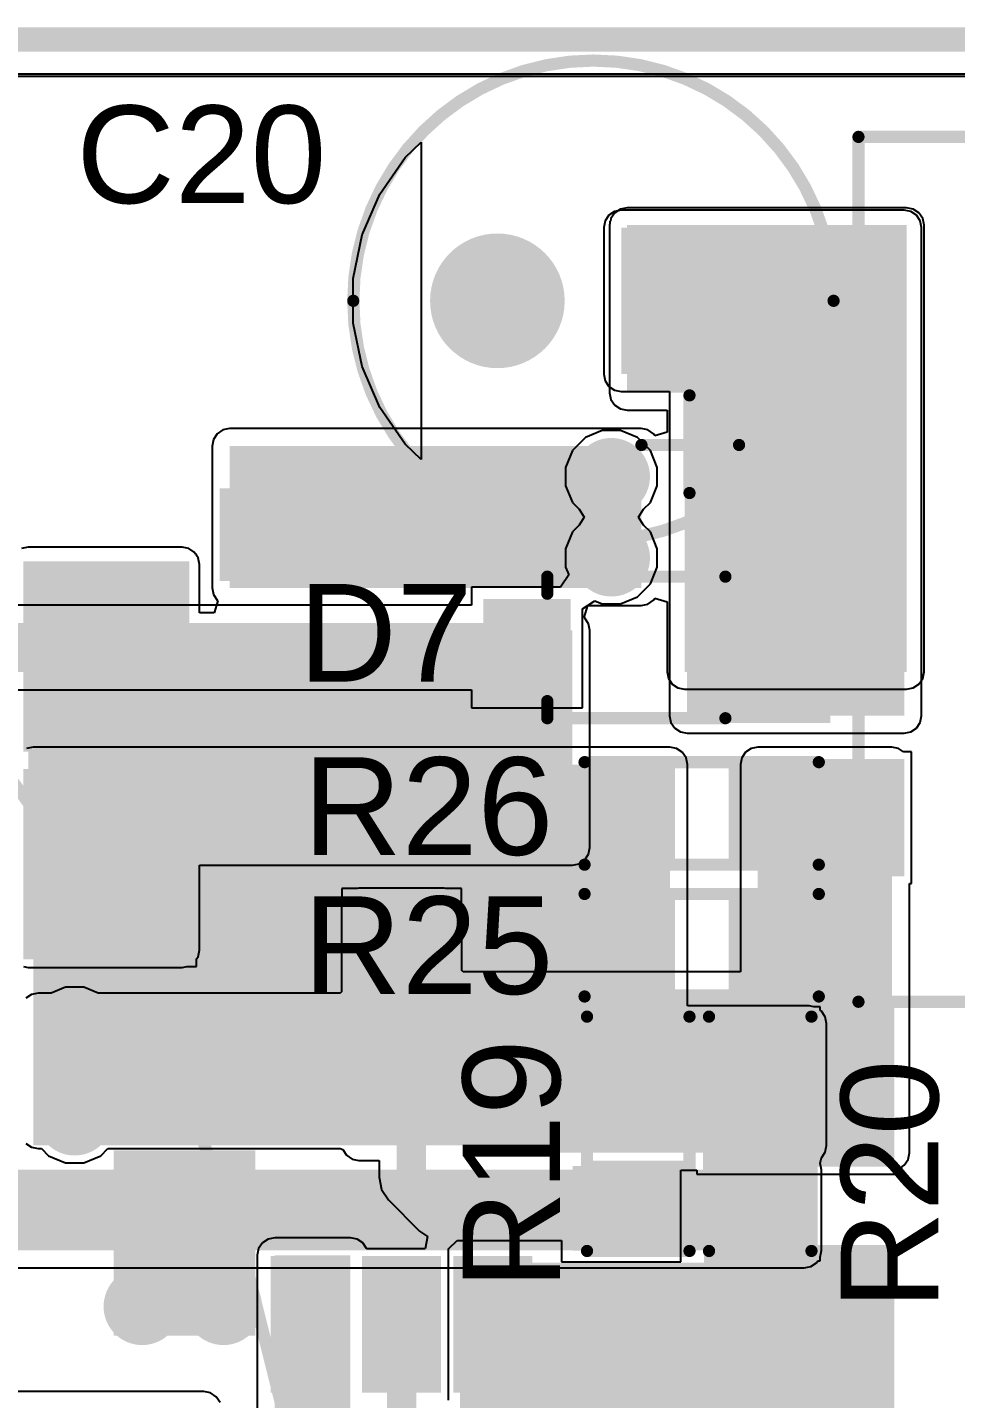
# Model space of a CAD drawing. Header units: millimetres. Extents: x 0 to 214, y 0 to 214.
# Drawn here: x 2.787 to 3.167, y 3.38 to 3.942 of the extents above; entities that cross this region are included whole.
import ezdxf

# ---------------------------------------------------------------- set-up
doc = ezdxf.new("R2010")
doc.units = ezdxf.units.MM
doc.header["$MEASUREMENT"] = 0
for name, color, linetype in [('BottomLayer', 5, 'Continuous'), ('BottomPaste', 16, 'Continuous'), ('BottomSolder', 6, 'Continuous'), ('Mechanical1', 6, 'Continuous'), ('MultiLayer', 9, 'Continuous'), ('PadHoleLayer', 156, 'Continuous'), ('TopLayer', 1, 'Continuous'), ('TopOverlay', 2, 'Continuous'), ('TopPaste', 8, 'Continuous'), ('TopSolder', 216, 'Continuous'), ('ViaHoleLayer', 16, 'Continuous')]:
    doc.layers.add(name, color=color, linetype=linetype)
doc.styles.add('Arial', font='', dxfattribs={"height": 0.2})
doc.styles.get('Arial').set_extended_font_data('Arial')

# ---------------------------------------------------------------- blocks, each defined once
blk = doc.blocks.new('FC_PFC1060_850M_B_L_18')
at = {"layer": 'TopOverlay', "const_width": 0.005}
blk.add_lwpolyline([(0.29598, 0, 1), (-1.08198, 0, 1)], format="xyb", close=True, dxfattribs=at)
blk = doc.blocks.new('C___1206_B_94')
at = {"layer": 'BottomLayer'}
for points in [[(-0.08, 0.035), (-0.02, 0.035), (-0.02, -0.035), (-0.08, -0.035)], [(0.02, 0.035), (0.08, 0.035), (0.08, -0.035), (0.02, -0.035)]]:
    blk.add_hatch(color=5, dxfattribs=at).paths.add_polyline_path(points)
at = {"layer": 'BottomPaste'}
for points in [[(-0.08, 0.035), (-0.02, 0.035), (-0.02, -0.035), (-0.08, -0.035)], [(0.02, 0.035), (0.08, 0.035), (0.08, -0.035), (0.02, -0.035)]]:
    blk.add_hatch(color=16, dxfattribs=at).paths.add_polyline_path(points)
at = {"layer": 'BottomSolder'}
for points in [[(-0.084, 0.039), (-0.016, 0.039), (-0.016, -0.039), (-0.084, -0.039)], [(0.016, 0.039), (0.084, 0.039), (0.084, -0.039), (0.016, -0.039)]]:
    blk.add_hatch(color=6, dxfattribs=at).paths.add_polyline_path(points)
blk = doc.blocks.new('SOT_23_6_B_99')
at = {"layer": 'BottomLayer'}
for points in [[(-0.07559, 0.04961), (-0.02756, 0.04961), (-0.02756, 0.0252), (-0.07559, 0.0252)], [(0.02756, 0.04961), (0.07559, 0.04961), (0.07559, 0.0252), (0.02756, 0.0252)], [(-0.07559, 0.0122), (-0.02756, 0.0122), (-0.02756, -0.0122), (-0.07559, -0.0122)], [(0.02756, 0.0122), (0.07559, 0.0122), (0.07559, -0.0122), (0.02756, -0.0122)], [(-0.07559, -0.0252), (-0.02756, -0.0252), (-0.02756, -0.04961), (-0.07559, -0.04961)], [(0.02756, -0.0252), (0.07559, -0.0252), (0.07559, -0.04961), (0.02756, -0.04961)]]:
    blk.add_hatch(color=5, dxfattribs=at).paths.add_polyline_path(points)
at = {"layer": 'BottomPaste'}
for points in [[(-0.07559, 0.04961), (-0.02756, 0.04961), (-0.02756, 0.0252), (-0.07559, 0.0252)], [(0.02756, 0.04961), (0.07559, 0.04961), (0.07559, 0.0252), (0.02756, 0.0252)], [(-0.07559, 0.0122), (-0.02756, 0.0122), (-0.02756, -0.0122), (-0.07559, -0.0122)], [(0.02756, 0.0122), (0.07559, 0.0122), (0.07559, -0.0122), (0.02756, -0.0122)], [(-0.07559, -0.0252), (-0.02756, -0.0252), (-0.02756, -0.04961), (-0.07559, -0.04961)], [(0.02756, -0.0252), (0.07559, -0.0252), (0.07559, -0.04961), (0.02756, -0.04961)]]:
    blk.add_hatch(color=16, dxfattribs=at).paths.add_polyline_path(points)
at = {"layer": 'BottomSolder'}
for points in [[(-0.07959, 0.05361), (-0.02356, 0.05361), (-0.02356, 0.0212), (-0.07959, 0.0212)], [(0.02356, 0.05361), (0.07959, 0.05361), (0.07959, 0.0212), (0.02356, 0.0212)], [(-0.07959, 0.0162), (-0.02356, 0.0162), (-0.02356, -0.0162), (-0.07959, -0.0162)], [(0.02356, 0.0162), (0.07959, 0.0162), (0.07959, -0.0162), (0.02356, -0.0162)], [(-0.07959, -0.0212), (-0.02356, -0.0212), (-0.02356, -0.05361), (-0.07959, -0.05361)], [(0.02356, -0.0212), (0.07959, -0.0212), (0.07959, -0.05361), (0.02356, -0.05361)]]:
    blk.add_hatch(color=6, dxfattribs=at).paths.add_polyline_path(points)
blk = doc.blocks.new('R___0603_141')
at = {"layer": 'TopLayer'}
for points in [[(-0.015, 0.0175), (-0.015, -0.0175), (-0.045, -0.0175), (-0.045, 0.0175)], [(0.045, 0.0175), (0.045, -0.0175), (0.015, -0.0175), (0.015, 0.0175)]]:
    blk.add_hatch(color=1, dxfattribs=at).paths.add_polyline_path(points)
at = {"layer": 'TopPaste'}
for points in [[(-0.015, 0.0175), (-0.015, -0.0175), (-0.045, -0.0175), (-0.045, 0.0175)], [(0.045, 0.0175), (0.045, -0.0175), (0.015, -0.0175), (0.015, 0.0175)]]:
    blk.add_hatch(color=8, dxfattribs=at).paths.add_polyline_path(points)
at = {"layer": 'TopSolder'}
for points in [[(-0.011, 0.0215), (-0.011, -0.0215), (-0.049, -0.0215), (-0.049, 0.0215)], [(0.049, 0.0215), (0.049, -0.0215), (0.011, -0.0215), (0.011, 0.0215)]]:
    blk.add_hatch(color=216, dxfattribs=at).paths.add_polyline_path(points)
at = {"layer": 'TopOverlay', "const_width": 0.005}
for points in [[(0.048, 0.021), (-0.048, 0.021)], [(-0.048, 0.021), (-0.048, -0.021)], [(0.048, 0.021), (0.048, -0.021)], [(0.048, -0.021), (-0.048, -0.021)]]:
    blk.add_lwpolyline(points, dxfattribs=at)
at = {"layer": 'TopOverlay', "const_width": 0.0025}
for points in [[(-0.04925, 0.021, 1), (-0.04675, 0.021, 1)], [(-0.04925, 0.021, 1), (-0.04675, 0.021, 1)], [(0.04675, 0.021, 1), (0.04925, 0.021, 1)], [(0.04675, 0.021, 1), (0.04925, 0.021, 1)], [(-0.04925, -0.021, 1), (-0.04675, -0.021, 1)], [(-0.04925, -0.021, 1), (-0.04675, -0.021, 1)], [(0.04675, -0.021, 1), (0.04925, -0.021, 1)], [(0.04675, -0.021, 1), (0.04925, -0.021, 1)]]:
    blk.add_lwpolyline(points, format="xyb", close=True, dxfattribs=at)
blk = doc.blocks.new('R___0603_142')
at = {"layer": 'TopLayer'}
for points in [[(-0.015, 0.0175), (-0.015, -0.0175), (-0.045, -0.0175), (-0.045, 0.0175)], [(0.045, 0.0175), (0.045, -0.0175), (0.015, -0.0175), (0.015, 0.0175)]]:
    blk.add_hatch(color=1, dxfattribs=at).paths.add_polyline_path(points)
at = {"layer": 'TopPaste'}
for points in [[(-0.015, 0.0175), (-0.015, -0.0175), (-0.045, -0.0175), (-0.045, 0.0175)], [(0.045, 0.0175), (0.045, -0.0175), (0.015, -0.0175), (0.015, 0.0175)]]:
    blk.add_hatch(color=8, dxfattribs=at).paths.add_polyline_path(points)
at = {"layer": 'TopSolder'}
for points in [[(-0.011, 0.0215), (-0.011, -0.0215), (-0.049, -0.0215), (-0.049, 0.0215)], [(0.049, 0.0215), (0.049, -0.0215), (0.011, -0.0215), (0.011, 0.0215)]]:
    blk.add_hatch(color=216, dxfattribs=at).paths.add_polyline_path(points)
at = {"layer": 'TopOverlay', "const_width": 0.005}
for points in [[(0.048, 0.021), (-0.048, 0.021)], [(-0.048, 0.021), (-0.048, -0.021)], [(0.048, 0.021), (0.048, -0.021)], [(0.048, -0.021), (-0.048, -0.021)]]:
    blk.add_lwpolyline(points, dxfattribs=at)
at = {"layer": 'TopOverlay', "const_width": 0.0025}
for points in [[(-0.04925, 0.021, 1), (-0.04675, 0.021, 1)], [(-0.04925, 0.021, 1), (-0.04675, 0.021, 1)], [(0.04675, 0.021, 1), (0.04925, 0.021, 1)], [(0.04675, 0.021, 1), (0.04925, 0.021, 1)], [(-0.04925, -0.021, 1), (-0.04675, -0.021, 1)], [(-0.04925, -0.021, 1), (-0.04675, -0.021, 1)], [(0.04675, -0.021, 1), (0.04925, -0.021, 1)], [(0.04675, -0.021, 1), (0.04925, -0.021, 1)]]:
    blk.add_lwpolyline(points, format="xyb", close=True, dxfattribs=at)
blk = doc.blocks.new('RES_0805_B_144')
at = {"layer": 'BottomLayer'}
for points in [[(-0.06, 0.025), (-0.02, 0.025), (-0.02, -0.025), (-0.06, -0.025)], [(0.02, 0.025), (0.06, 0.025), (0.06, -0.025), (0.02, -0.025)]]:
    blk.add_hatch(color=5, dxfattribs=at).paths.add_polyline_path(points)
at = {"layer": 'BottomPaste'}
for points in [[(-0.06, 0.025), (-0.02, 0.025), (-0.02, -0.025), (-0.06, -0.025)], [(0.02, 0.025), (0.06, 0.025), (0.06, -0.025), (0.02, -0.025)]]:
    blk.add_hatch(color=16, dxfattribs=at).paths.add_polyline_path(points)
at = {"layer": 'BottomSolder'}
for points in [[(-0.064, 0.029), (-0.016, 0.029), (-0.016, -0.029), (-0.064, -0.029)], [(0.016, 0.029), (0.064, 0.029), (0.064, -0.029), (0.016, -0.029)]]:
    blk.add_hatch(color=6, dxfattribs=at).paths.add_polyline_path(points)
blk = doc.blocks.new('RES_0603_147')
at = {"layer": 'TopLayer'}
for points in [[(-0.015, 0.0175), (-0.015, -0.0175), (-0.045, -0.0175), (-0.045, 0.0175)], [(0.045, 0.0175), (0.045, -0.0175), (0.015, -0.0175), (0.015, 0.0175)]]:
    blk.add_hatch(color=1, dxfattribs=at).paths.add_polyline_path(points)
at = {"layer": 'TopPaste'}
for points in [[(-0.015, 0.0175), (-0.015, -0.0175), (-0.045, -0.0175), (-0.045, 0.0175)], [(0.045, 0.0175), (0.045, -0.0175), (0.015, -0.0175), (0.015, 0.0175)]]:
    blk.add_hatch(color=8, dxfattribs=at).paths.add_polyline_path(points)
at = {"layer": 'TopSolder'}
for points in [[(-0.011, 0.0215), (-0.011, -0.0215), (-0.049, -0.0215), (-0.049, 0.0215)], [(0.049, 0.0215), (0.049, -0.0215), (0.011, -0.0215), (0.011, 0.0215)]]:
    blk.add_hatch(color=216, dxfattribs=at).paths.add_polyline_path(points)
at = {"layer": 'TopOverlay', "const_width": 0.005}
for points in [[(0.048, 0.021), (-0.048, 0.021)], [(-0.048, -0.021), (-0.048, 0.021)], [(0.048, -0.021), (0.048, 0.021)], [(0.048, -0.021), (-0.048, -0.021)]]:
    blk.add_lwpolyline(points, dxfattribs=at)
at = {"layer": 'TopOverlay', "const_width": 0.0025}
for points in [[(-0.04925, 0.021, 1), (-0.04675, 0.021, 1)], [(-0.04925, 0.021, 1), (-0.04675, 0.021, 1)], [(0.04675, 0.021, 1), (0.04925, 0.021, 1)], [(0.04675, 0.021, 1), (0.04925, 0.021, 1)], [(-0.04925, -0.021, 1), (-0.04675, -0.021, 1)], [(-0.04925, -0.021, 1), (-0.04675, -0.021, 1)], [(0.04675, -0.021, 1), (0.04925, -0.021, 1)], [(0.04675, -0.021, 1), (0.04925, -0.021, 1)]]:
    blk.add_lwpolyline(points, format="xyb", close=True, dxfattribs=at)
blk = doc.blocks.new('R___0603_148')
at = {"layer": 'TopLayer'}
for points in [[(-0.015, 0.0175), (-0.015, -0.0175), (-0.045, -0.0175), (-0.045, 0.0175)], [(0.045, 0.0175), (0.045, -0.0175), (0.015, -0.0175), (0.015, 0.0175)]]:
    blk.add_hatch(color=1, dxfattribs=at).paths.add_polyline_path(points)
at = {"layer": 'TopPaste'}
for points in [[(-0.015, 0.0175), (-0.015, -0.0175), (-0.045, -0.0175), (-0.045, 0.0175)], [(0.045, 0.0175), (0.045, -0.0175), (0.015, -0.0175), (0.015, 0.0175)]]:
    blk.add_hatch(color=8, dxfattribs=at).paths.add_polyline_path(points)
at = {"layer": 'TopSolder'}
for points in [[(-0.011, 0.0215), (-0.011, -0.0215), (-0.049, -0.0215), (-0.049, 0.0215)], [(0.049, 0.0215), (0.049, -0.0215), (0.011, -0.0215), (0.011, 0.0215)]]:
    blk.add_hatch(color=216, dxfattribs=at).paths.add_polyline_path(points)
at = {"layer": 'TopOverlay', "const_width": 0.005}
for points in [[(0.048, 0.021), (-0.048, 0.021)], [(-0.048, -0.021), (-0.048, 0.021)], [(0.048, -0.021), (0.048, 0.021)], [(0.048, -0.021), (-0.048, -0.021)]]:
    blk.add_lwpolyline(points, dxfattribs=at)
at = {"layer": 'TopOverlay', "const_width": 0.0025}
for points in [[(-0.04925, 0.021, 1), (-0.04675, 0.021, 1)], [(-0.04925, 0.021, 1), (-0.04675, 0.021, 1)], [(0.04675, 0.021, 1), (0.04925, 0.021, 1)], [(0.04675, 0.021, 1), (0.04925, 0.021, 1)], [(-0.04925, -0.021, 1), (-0.04675, -0.021, 1)], [(-0.04925, -0.021, 1), (-0.04675, -0.021, 1)], [(0.04675, -0.021, 1), (0.04925, -0.021, 1)], [(0.04675, -0.021, 1), (0.04925, -0.021, 1)]]:
    blk.add_lwpolyline(points, format="xyb", close=True, dxfattribs=at)
blk = doc.blocks.new('R___0603_B_155')
at = {"layer": 'BottomLayer'}
for points in [[(-0.045, -0.0175), (-0.045, 0.0175), (-0.015, 0.0175), (-0.015, -0.0175)], [(0.015, -0.0175), (0.015, 0.0175), (0.045, 0.0175), (0.045, -0.0175)]]:
    blk.add_hatch(color=5, dxfattribs=at).paths.add_polyline_path(points)
at = {"layer": 'BottomPaste'}
for points in [[(-0.045, -0.0175), (-0.045, 0.0175), (-0.015, 0.0175), (-0.015, -0.0175)], [(0.015, -0.0175), (0.015, 0.0175), (0.045, 0.0175), (0.045, -0.0175)]]:
    blk.add_hatch(color=16, dxfattribs=at).paths.add_polyline_path(points)
at = {"layer": 'BottomSolder'}
for points in [[(-0.049, -0.0215), (-0.049, 0.0215), (-0.011, 0.0215), (-0.011, -0.0215)], [(0.011, -0.0215), (0.011, 0.0215), (0.049, 0.0215), (0.049, -0.0215)]]:
    blk.add_hatch(color=6, dxfattribs=at).paths.add_polyline_path(points)
blk = doc.blocks.new('R___0603_B_157')
at = {"layer": 'BottomLayer'}
for points in [[(-0.045, -0.0175), (-0.045, 0.0175), (-0.015, 0.0175), (-0.015, -0.0175)], [(0.015, -0.0175), (0.015, 0.0175), (0.045, 0.0175), (0.045, -0.0175)]]:
    blk.add_hatch(color=5, dxfattribs=at).paths.add_polyline_path(points)
at = {"layer": 'BottomPaste'}
for points in [[(-0.045, -0.0175), (-0.045, 0.0175), (-0.015, 0.0175), (-0.015, -0.0175)], [(0.015, -0.0175), (0.015, 0.0175), (0.045, 0.0175), (0.045, -0.0175)]]:
    blk.add_hatch(color=16, dxfattribs=at).paths.add_polyline_path(points)
at = {"layer": 'BottomSolder'}
for points in [[(-0.049, -0.0215), (-0.049, 0.0215), (-0.011, 0.0215), (-0.011, -0.0215)], [(0.011, -0.0215), (0.011, 0.0215), (0.049, 0.0215), (0.049, -0.0215)]]:
    blk.add_hatch(color=6, dxfattribs=at).paths.add_polyline_path(points)
blk = doc.blocks.new('R___1206_B_160')
at = {"layer": 'BottomLayer'}
for points in [[(-0.08, 0.035), (-0.02, 0.035), (-0.02, -0.035), (-0.08, -0.035)], [(0.02, 0.035), (0.08, 0.035), (0.08, -0.035), (0.02, -0.035)]]:
    blk.add_hatch(color=5, dxfattribs=at).paths.add_polyline_path(points)
at = {"layer": 'BottomPaste'}
for points in [[(-0.08, 0.035), (-0.02, 0.035), (-0.02, -0.035), (-0.08, -0.035)], [(0.02, 0.035), (0.08, 0.035), (0.08, -0.035), (0.02, -0.035)]]:
    blk.add_hatch(color=16, dxfattribs=at).paths.add_polyline_path(points)
at = {"layer": 'BottomSolder'}
for points in [[(-0.084, 0.039), (-0.016, 0.039), (-0.016, -0.039), (-0.084, -0.039)], [(0.016, 0.039), (0.084, 0.039), (0.084, -0.039), (0.016, -0.039)]]:
    blk.add_hatch(color=6, dxfattribs=at).paths.add_polyline_path(points)
blk = doc.blocks.new('SOD_323_194')
at = {"layer": 'TopLayer'}
for points in [[(-0.02953, -0.01772), (-0.06102, -0.01772), (-0.06102, 0.01772), (-0.02953, 0.01772)], [(0.06102, -0.01772), (0.02953, -0.01772), (0.02953, 0.01772), (0.06102, 0.01772)]]:
    blk.add_hatch(color=1, dxfattribs=at).paths.add_polyline_path(points)
at = {"layer": 'TopOverlay'}
for points in [[(-0.079, 0.01895), (-0.036, 0.01895), (-0.036, 0.03095), (-0.079, 0.03095)], [(-0.079, -0.02005), (-0.062, -0.02005), (-0.062, 0.01995), (-0.079, 0.01995)], [(-0.079, -0.03105), (-0.036, -0.03105), (-0.036, -0.01905), (-0.079, -0.01905)]]:
    blk.add_hatch(color=2, dxfattribs=at).paths.add_polyline_path(points)
at = {"layer": 'TopPaste'}
for points in [[(-0.02953, -0.01772), (-0.06102, -0.01772), (-0.06102, 0.01772), (-0.02953, 0.01772)], [(0.06102, -0.01772), (0.02953, -0.01772), (0.02953, 0.01772), (0.06102, 0.01772)]]:
    blk.add_hatch(color=8, dxfattribs=at).paths.add_polyline_path(points)
at = {"layer": 'TopSolder'}
for points in [[(-0.02736, -0.01988), (-0.06319, -0.01988), (-0.06319, 0.01988), (-0.02736, 0.01988)], [(0.06319, -0.01988), (0.02736, -0.01988), (0.02736, 0.01988), (0.06319, 0.01988)]]:
    blk.add_hatch(color=216, dxfattribs=at).paths.add_polyline_path(points)
at = {"layer": 'TopOverlay', "const_width": 0.005}
for points in [[(0.037, 0.029), (-0.036, 0.029)], [(0.037, 0.029), (0.037, 0.022)], [(0.037, -0.022), (0.037, -0.029)], [(0.037, -0.029), (-0.036, -0.029)]]:
    blk.add_lwpolyline(points, dxfattribs=at)
at = {"layer": 'TopOverlay', "const_width": 0.0025}
for points in [[(-0.03725, 0.029, 1), (-0.03475, 0.029, 1)], [(0.03575, 0.029, 1), (0.03825, 0.029, 1)], [(0.03575, 0.029, 1), (0.03825, 0.029, 1)], [(0.03575, 0.022, 1), (0.03825, 0.022, 1)], [(0.03575, -0.022, 1), (0.03825, -0.022, 1)], [(-0.03725, -0.029, 1), (-0.03475, -0.029, 1)], [(0.03575, -0.029, 1), (0.03825, -0.029, 1)], [(0.03575, -0.029, 1), (0.03825, -0.029, 1)]]:
    blk.add_lwpolyline(points, format="xyb", close=True, dxfattribs=at)
blk = doc.blocks.new('KP223J2J0701_253')
at = {"layer": 'BottomLayer'}
blk.add_hatch(color=5, dxfattribs=at).paths.add_polyline_path([(-0.18307, 0.03543), (-0.11221, 0.03543), (-0.11221, -0.03543), (-0.18307, -0.03543)])
h = blk.add_hatch(color=5, dxfattribs=at)
edge = h.paths.add_edge_path()
edge.add_arc((0.14764, 0), 0.03543, 0, 360)
at = {"layer": 'BottomSolder'}
blk.add_hatch(color=6, dxfattribs=at).paths.add_polyline_path([(-0.18507, 0.03743), (-0.11021, 0.03743), (-0.11021, -0.03743), (-0.18507, -0.03743)])
h = blk.add_hatch(color=6, dxfattribs=at)
edge = h.paths.add_edge_path()
edge.add_arc((0.14764, 0), 0.03743, 0, 360)
at = {"layer": 'MultiLayer'}
blk.add_hatch(color=9, dxfattribs=at).paths.add_polyline_path([(-0.18307, 0.03543), (-0.11221, 0.03543), (-0.11221, -0.03543), (-0.18307, -0.03543)])
h = blk.add_hatch(color=9, dxfattribs=at)
edge = h.paths.add_edge_path()
edge.add_arc((0.14764, 0), 0.03543, 0, 360)
at = {"layer": 'PadHoleLayer'}
h = blk.add_hatch(color=156, dxfattribs=at)
edge = h.paths.add_edge_path()
edge.add_arc((-0.14764, 0), 0.018, 0, 360)
h = blk.add_hatch(color=156, dxfattribs=at)
edge = h.paths.add_edge_path()
edge.add_arc((0.14764, 0), 0.018, 0, 360)
at = {"layer": 'TopLayer'}
blk.add_hatch(color=1, dxfattribs=at).paths.add_polyline_path([(-0.18307, 0.03543), (-0.11221, 0.03543), (-0.11221, -0.03543), (-0.18307, -0.03543)])
h = blk.add_hatch(color=1, dxfattribs=at)
edge = h.paths.add_edge_path()
edge.add_arc((0.14764, 0), 0.03543, 0, 360)
at = {"layer": 'TopSolder'}
blk.add_hatch(color=216, dxfattribs=at).paths.add_polyline_path([(-0.18507, 0.03743), (-0.11021, 0.03743), (-0.11021, -0.03743), (-0.18507, -0.03743)])
h = blk.add_hatch(color=216, dxfattribs=at)
edge = h.paths.add_edge_path()
edge.add_arc((0.14764, 0), 0.03743, 0, 360)
at = {"layer": 'TopOverlay', "const_width": 0.005}
for points in [[(0.17716, 0.08874), (-0.17716, 0.08874)], [(-0.17716, 0.03558), (-0.17716, 0.08874)], [(0.17716, 0.03558), (0.17716, 0.08874)], [(-0.17716, -0.08874), (-0.17716, -0.03558)], [(0.17716, -0.08874), (0.17716, -0.03558)], [(0.17716, -0.08874), (-0.17716, -0.08874)]]:
    blk.add_lwpolyline(points, dxfattribs=at)
at = {"layer": 'TopOverlay', "const_width": 0.0025}
for points in [[(-0.17841, 0.08874, 1), (-0.17591, 0.08874, 1)], [(-0.17841, 0.08874, 1), (-0.17591, 0.08874, 1)], [(0.17591, 0.08874, 1), (0.17841, 0.08874, 1)], [(0.17591, 0.08874, 1), (0.17841, 0.08874, 1)], [(-0.17841, 0.03558, 1), (-0.17591, 0.03558, 1)], [(0.17591, 0.03558, 1), (0.17841, 0.03558, 1)], [(-0.17841, -0.03558, 1), (-0.17591, -0.03558, 1)], [(0.17591, -0.03558, 1), (0.17841, -0.03558, 1)], [(-0.17841, -0.08874, 1), (-0.17591, -0.08874, 1)], [(-0.17841, -0.08874, 1), (-0.17591, -0.08874, 1)], [(0.17591, -0.08874, 1), (0.17841, -0.08874, 1)], [(0.17591, -0.08874, 1), (0.17841, -0.08874, 1)]]:
    blk.add_lwpolyline(points, format="xyb", close=True, dxfattribs=at)
blk = doc.blocks.new('C___0603_B_257')
at = {"layer": 'BottomLayer'}
for points in [[(-0.045, -0.0175), (-0.045, 0.0175), (-0.015, 0.0175), (-0.015, -0.0175)], [(0.015, -0.0175), (0.015, 0.0175), (0.045, 0.0175), (0.045, -0.0175)]]:
    blk.add_hatch(color=5, dxfattribs=at).paths.add_polyline_path(points)
at = {"layer": 'BottomPaste'}
for points in [[(-0.045, -0.0175), (-0.045, 0.0175), (-0.015, 0.0175), (-0.015, -0.0175)], [(0.015, -0.0175), (0.015, 0.0175), (0.045, 0.0175), (0.045, -0.0175)]]:
    blk.add_hatch(color=16, dxfattribs=at).paths.add_polyline_path(points)
at = {"layer": 'BottomSolder'}
for points in [[(-0.04736, -0.01986), (-0.04736, 0.01986), (-0.01264, 0.01986), (-0.01264, -0.01986)], [(0.01264, -0.01986), (0.01264, 0.01986), (0.04736, 0.01986), (0.04736, -0.01986)]]:
    blk.add_hatch(color=6, dxfattribs=at).paths.add_polyline_path(points)
blk = doc.blocks.new('C___0603_B_258')
at = {"layer": 'BottomLayer'}
for points in [[(-0.045, -0.0175), (-0.045, 0.0175), (-0.015, 0.0175), (-0.015, -0.0175)], [(0.015, -0.0175), (0.015, 0.0175), (0.045, 0.0175), (0.045, -0.0175)]]:
    blk.add_hatch(color=5, dxfattribs=at).paths.add_polyline_path(points)
at = {"layer": 'BottomPaste'}
for points in [[(-0.045, -0.0175), (-0.045, 0.0175), (-0.015, 0.0175), (-0.015, -0.0175)], [(0.015, -0.0175), (0.015, 0.0175), (0.045, 0.0175), (0.045, -0.0175)]]:
    blk.add_hatch(color=16, dxfattribs=at).paths.add_polyline_path(points)
at = {"layer": 'BottomSolder'}
for points in [[(-0.04736, -0.01986), (-0.04736, 0.01986), (-0.01264, 0.01986), (-0.01264, -0.01986)], [(0.01264, -0.01986), (0.01264, 0.01986), (0.04736, 0.01986), (0.04736, -0.01986)]]:
    blk.add_hatch(color=6, dxfattribs=at).paths.add_polyline_path(points)
blk = doc.blocks.new('ERM1HM100D11OT_259')
at = {"layer": 'BottomLayer'}
blk.add_hatch(color=5, dxfattribs=at).paths.add_polyline_path([(-0.06496, 0.02559), (-0.01378, 0.02559), (-0.01378, -0.02559), (-0.06496, -0.02559)])
h = blk.add_hatch(color=5, dxfattribs=at)
edge = h.paths.add_edge_path()
edge.add_arc((0.03937, 0), 0.02559, 0, 360)
at = {"layer": 'BottomSolder'}
blk.add_hatch(color=6, dxfattribs=at).paths.add_polyline_path([(-0.06696, 0.02759), (-0.01178, 0.02759), (-0.01178, -0.02759), (-0.06696, -0.02759)])
h = blk.add_hatch(color=6, dxfattribs=at)
edge = h.paths.add_edge_path()
edge.add_arc((0.03937, 0), 0.02759, 0, 360)
at = {"layer": 'MultiLayer'}
blk.add_hatch(color=9, dxfattribs=at).paths.add_polyline_path([(-0.06496, 0.02559), (-0.01378, 0.02559), (-0.01378, -0.02559), (-0.06496, -0.02559)])
h = blk.add_hatch(color=9, dxfattribs=at)
edge = h.paths.add_edge_path()
edge.add_arc((0.03937, 0), 0.02559, 0, 360)
at = {"layer": 'PadHoleLayer'}
h = blk.add_hatch(color=156, dxfattribs=at)
edge = h.paths.add_edge_path()
edge.add_arc((-0.03937, 0), 0.01575, 0, 360)
h = blk.add_hatch(color=156, dxfattribs=at)
edge = h.paths.add_edge_path()
edge.add_arc((0.03937, 0), 0.01575, 0, 360)
at = {"layer": 'TopLayer'}
blk.add_hatch(color=1, dxfattribs=at).paths.add_polyline_path([(-0.06496, 0.02559), (-0.01378, 0.02559), (-0.01378, -0.02559), (-0.06496, -0.02559)])
h = blk.add_hatch(color=1, dxfattribs=at)
edge = h.paths.add_edge_path()
edge.add_arc((0.03937, 0), 0.02559, 0, 360)
at = {"layer": 'TopSolder'}
blk.add_hatch(color=216, dxfattribs=at).paths.add_polyline_path([(-0.06696, 0.02759), (-0.01178, 0.02759), (-0.01178, -0.02759), (-0.06696, -0.02759)])
h = blk.add_hatch(color=216, dxfattribs=at)
edge = h.paths.add_edge_path()
edge.add_arc((0.03937, 0), 0.02759, 0, 360)
at = {"layer": 'TopOverlay'}
for p, q in [((0.07063, -0.065), (0.07063, 0.065)), ((0.07063, 0.065), (0.07722, 0.0587)), ((0.07722, 0.0587), (0.0876, 0.04373)), ((0.0876, 0.04373), (0.09477, 0.02697)), ((0.09477, 0.02697), (0.09843, 0.00911)), ((0.09843, 0.00911), (0.09843, -0.00911)), ((0.09843, -0.00911), (0.09477, -0.02697)), ((0.09477, -0.02697), (0.0876, -0.04373)), ((0.0876, -0.04373), (0.07722, -0.0587)), ((0.07722, -0.0587), (0.07063, -0.065)), ((0.07063, -0.065), (0.07063, -0.065))]:
    blk.add_line(p, q, dxfattribs=at)
for points, const_width in [([(0.09843, 0, 1), (-0.09843, 0, 1)], 0.005), ([(-0.04062, 0.07874, 1), (-0.03812, 0.07874, 1)], 0.0025), ([(-0.06094, 0.05905, 1), (-0.05844, 0.05905, 1)], 0.0025), ([(-0.02094, 0.05905, 1), (-0.01844, 0.05905, 1)], 0.0025), ([(-0.04062, 0.03874, 1), (-0.03812, 0.03874, 1)], 0.0025), ([(-0.09968, 0, 1), (-0.09718, 0, 1)], 0.0025), ([(0.09718, 0, 1), (0.09968, 0, 1)], 0.0025)]:
    blk.add_lwpolyline(points, format="xyb", close=True, dxfattribs=dict(at, const_width=const_width))
at = {"layer": 'TopOverlay', "const_width": 0.005}
for points in [[(-0.03937, 0.07874), (-0.03937, 0.03874)], [(-0.01969, 0.05905), (-0.05969, 0.05905)]]:
    blk.add_lwpolyline(points, dxfattribs=at)
blk = doc.blocks.new('C___0603_B_263')
at = {"layer": 'BottomLayer'}
for points in [[(-0.045, -0.0175), (-0.045, 0.0175), (-0.015, 0.0175), (-0.015, -0.0175)], [(0.015, -0.0175), (0.015, 0.0175), (0.045, 0.0175), (0.045, -0.0175)]]:
    blk.add_hatch(color=5, dxfattribs=at).paths.add_polyline_path(points)
at = {"layer": 'BottomPaste'}
for points in [[(-0.045, -0.0175), (-0.045, 0.0175), (-0.015, 0.0175), (-0.015, -0.0175)], [(0.015, -0.0175), (0.015, 0.0175), (0.045, 0.0175), (0.045, -0.0175)]]:
    blk.add_hatch(color=16, dxfattribs=at).paths.add_polyline_path(points)
at = {"layer": 'BottomSolder'}
for points in [[(-0.04736, -0.01986), (-0.04736, 0.01986), (-0.01264, 0.01986), (-0.01264, -0.01986)], [(0.01264, -0.01986), (0.01264, 0.01986), (0.04736, 0.01986), (0.04736, -0.01986)]]:
    blk.add_hatch(color=6, dxfattribs=at).paths.add_polyline_path(points)
blk = doc.blocks.new('C___0603_B_264')
at = {"layer": 'BottomLayer'}
for points in [[(-0.045, -0.0175), (-0.045, 0.0175), (-0.015, 0.0175), (-0.015, -0.0175)], [(0.015, -0.0175), (0.015, 0.0175), (0.045, 0.0175), (0.045, -0.0175)]]:
    blk.add_hatch(color=5, dxfattribs=at).paths.add_polyline_path(points)
at = {"layer": 'BottomPaste'}
for points in [[(-0.045, -0.0175), (-0.045, 0.0175), (-0.015, 0.0175), (-0.015, -0.0175)], [(0.015, -0.0175), (0.015, 0.0175), (0.045, 0.0175), (0.045, -0.0175)]]:
    blk.add_hatch(color=16, dxfattribs=at).paths.add_polyline_path(points)
at = {"layer": 'BottomSolder'}
for points in [[(-0.04736, -0.01986), (-0.04736, 0.01986), (-0.01264, 0.01986), (-0.01264, -0.01986)], [(0.01264, -0.01986), (0.01264, 0.01986), (0.04736, 0.01986), (0.04736, -0.01986)]]:
    blk.add_hatch(color=6, dxfattribs=at).paths.add_polyline_path(points)
blk = doc.blocks.new('C___1206_B_266')
at = {"layer": 'BottomLayer'}
for points in [[(-0.08, 0.035), (-0.02, 0.035), (-0.02, -0.035), (-0.08, -0.035)], [(0.02, 0.035), (0.08, 0.035), (0.08, -0.035), (0.02, -0.035)]]:
    blk.add_hatch(color=5, dxfattribs=at).paths.add_polyline_path(points)
at = {"layer": 'BottomPaste'}
for points in [[(-0.08, 0.035), (-0.02, 0.035), (-0.02, -0.035), (-0.08, -0.035)], [(0.02, 0.035), (0.08, 0.035), (0.08, -0.035), (0.02, -0.035)]]:
    blk.add_hatch(color=16, dxfattribs=at).paths.add_polyline_path(points)
at = {"layer": 'BottomSolder'}
for points in [[(-0.084, 0.039), (-0.016, 0.039), (-0.016, -0.039), (-0.084, -0.039)], [(0.016, 0.039), (0.084, 0.039), (0.084, -0.039), (0.016, -0.039)]]:
    blk.add_hatch(color=6, dxfattribs=at).paths.add_polyline_path(points)

msp = doc.modelspace()

# ---------------------------------------------------------------- hatches: boundary and pattern name
at = {"layer": 'BottomLayer'}
for points in [[(3.03241, 3.79235), (3.147, 3.79235), (3.147, 3.861), (3.03241, 3.861)], [(3.056, 3.678), (3.147, 3.678), (3.147, 3.861), (3.056, 3.861)], [(2.8695, 3.71236), (3.0382, 3.71236), (3.0382, 3.7705), (2.8695, 3.7705)], [(2.787, 3.564), (2.85, 3.564), (2.85, 3.722), (2.787, 3.722)], [(2.787, 3.606), (3.01, 3.606), (3.01, 3.695), (2.787, 3.695)], [(3.086, 3.481), (3.141, 3.481), (3.141, 3.64), (3.086, 3.64)], [(2.9225, 3.485), (2.9575, 3.485), (2.9575, 3.58225), (2.9225, 3.58225)], [(2.9652, 3.481), (3.141, 3.481), (3.141, 3.548), (2.9652, 3.548)], [(2.791, 3.48981), (2.9148, 3.48981), (2.9148, 3.53925), (2.791, 3.53925)], [(2.822, 3.406), (2.88, 3.406), (2.88, 3.482), (2.822, 3.482)], [(2.888, 3.272), (2.919, 3.272), (2.919, 3.439), (2.888, 3.439)], [(2.964, 3.318), (3.138, 3.318), (3.138, 3.436), (2.964, 3.436)]]:
    msp.add_hatch(color=5, dxfattribs=at).paths.add_polyline_path(points)
h = msp.add_hatch(color=5, dxfattribs=at)
edge = h.paths.add_edge_path()
edge.add_arc((3.026, 3.758), 0.01181, 0, 360)
h = msp.add_hatch(color=5, dxfattribs=at)
edge = h.paths.add_edge_path()
edge.add_arc((3.026, 3.72467), 0.01181, 0, 360)
h = msp.add_hatch(color=5, dxfattribs=at)
edge = h.paths.add_edge_path()
edge.add_arc((2.806, 3.53), 0.01181, 0, 360)
h = msp.add_hatch(color=5, dxfattribs=at)
edge = h.paths.add_edge_path()
edge.add_arc((2.806, 3.49567), 0.01181, 0, 360)
h = msp.add_hatch(color=5, dxfattribs=at)
edge = h.paths.add_edge_path()
edge.add_arc((2.83367, 3.418), 0.01181, 0, 360)
h = msp.add_hatch(color=5, dxfattribs=at)
edge = h.paths.add_edge_path()
edge.add_arc((2.867, 3.418), 0.01181, 0, 360)
at = {"layer": 'BottomSolder'}
h = msp.add_hatch(color=6, dxfattribs=at)
edge = h.paths.add_edge_path()
edge.add_arc((3.026, 3.758), 0.01581, 0, 360)
h = msp.add_hatch(color=6, dxfattribs=at)
edge = h.paths.add_edge_path()
edge.add_arc((3.026, 3.72467), 0.01581, 0, 360)
h = msp.add_hatch(color=6, dxfattribs=at)
edge = h.paths.add_edge_path()
edge.add_arc((2.806, 3.53), 0.01581, 0, 360)
h = msp.add_hatch(color=6, dxfattribs=at)
edge = h.paths.add_edge_path()
edge.add_arc((2.806, 3.49567), 0.01581, 0, 360)
h = msp.add_hatch(color=6, dxfattribs=at)
edge = h.paths.add_edge_path()
edge.add_arc((2.83367, 3.418), 0.01581, 0, 360)
h = msp.add_hatch(color=6, dxfattribs=at)
edge = h.paths.add_edge_path()
edge.add_arc((2.867, 3.418), 0.01581, 0, 360)
at = {"layer": 'TopLayer'}
for points in [[(3.03, 3.8), (3.146, 3.8), (3.146, 3.86), (3.03, 3.86)], [(3.057, 3.66), (3.146, 3.66), (3.146, 3.86), (3.057, 3.86)], [(2.789, 3.484), (3.05, 3.484), (3.05, 3.64), (2.789, 3.64)], [(2.789, 3.484), (3.107, 3.484), (3.107, 3.534), (2.789, 3.534)], [(2.685, 3.441), (3.105, 3.441), (3.105, 3.474), (2.685, 3.474)]]:
    msp.add_hatch(color=1, dxfattribs=at).paths.add_polyline_path(points)
h = msp.add_hatch(color=1, dxfattribs=at)
edge = h.paths.add_edge_path()
edge.add_arc((3.026, 3.758), 0.01181, 0, 360)
h = msp.add_hatch(color=1, dxfattribs=at)
edge = h.paths.add_edge_path()
edge.add_arc((3.026, 3.72467), 0.01181, 0, 360)
h = msp.add_hatch(color=1, dxfattribs=at)
edge = h.paths.add_edge_path()
edge.add_arc((2.806, 3.53), 0.01181, 0, 360)
h = msp.add_hatch(color=1, dxfattribs=at)
edge = h.paths.add_edge_path()
edge.add_arc((2.806, 3.49567), 0.01181, 0, 360)
h = msp.add_hatch(color=1, dxfattribs=at)
edge = h.paths.add_edge_path()
edge.add_arc((2.83367, 3.418), 0.01181, 0, 360)
h = msp.add_hatch(color=1, dxfattribs=at)
edge = h.paths.add_edge_path()
edge.add_arc((2.867, 3.418), 0.01181, 0, 360)
at = {"layer": 'TopSolder'}
h = msp.add_hatch(color=216, dxfattribs=at)
edge = h.paths.add_edge_path()
edge.add_arc((3.026, 3.758), 0.01581, 0, 360)
h = msp.add_hatch(color=216, dxfattribs=at)
edge = h.paths.add_edge_path()
edge.add_arc((3.026, 3.72467), 0.01581, 0, 360)
h = msp.add_hatch(color=216, dxfattribs=at)
edge = h.paths.add_edge_path()
edge.add_arc((2.806, 3.53), 0.01581, 0, 360)
h = msp.add_hatch(color=216, dxfattribs=at)
edge = h.paths.add_edge_path()
edge.add_arc((2.806, 3.49567), 0.01581, 0, 360)
h = msp.add_hatch(color=216, dxfattribs=at)
edge = h.paths.add_edge_path()
edge.add_arc((2.83367, 3.418), 0.01581, 0, 360)
h = msp.add_hatch(color=216, dxfattribs=at)
edge = h.paths.add_edge_path()
edge.add_arc((2.867, 3.418), 0.01581, 0, 360)
at = {"layer": 'ViaHoleLayer'}
h = msp.add_hatch(color=16, dxfattribs=at)
edge = h.paths.add_edge_path()
edge.add_arc((3.026, 3.758), 0.00591, 0, 360)
h = msp.add_hatch(color=16, dxfattribs=at)
edge = h.paths.add_edge_path()
edge.add_arc((3.026, 3.72467), 0.00591, 0, 360)
h = msp.add_hatch(color=16, dxfattribs=at)
edge = h.paths.add_edge_path()
edge.add_arc((2.806, 3.53), 0.00591, 0, 360)
h = msp.add_hatch(color=16, dxfattribs=at)
edge = h.paths.add_edge_path()
edge.add_arc((2.806, 3.49567), 0.00591, 0, 360)
h = msp.add_hatch(color=16, dxfattribs=at)
edge = h.paths.add_edge_path()
edge.add_arc((2.83367, 3.418), 0.00591, 0, 360)
h = msp.add_hatch(color=16, dxfattribs=at)
edge = h.paths.add_edge_path()
edge.add_arc((2.867, 3.418), 0.00591, 0, 360)

# ---------------------------------------------------------------- linework, layer by layer
at = {"layer": 'BottomLayer'}
for p, q in [((1.268, 3.922), (3.28961, 3.922)), ((3.02736, 3.86605), (3.02582, 3.86373)), ((3.02968, 3.86759), (3.02736, 3.86605)), ((3.03241, 3.86814), (3.02968, 3.86759)), ((3.147, 3.86814), (3.03241, 3.86814)), ((3.14973, 3.86759), (3.147, 3.86814)), ((3.15205, 3.86605), (3.14973, 3.86759)), ((3.15359, 3.86373), (3.15205, 3.86605)), ((3.02541, 3.86169), (3.02527, 3.861)), ((3.02527, 3.861), (3.02527, 3.79235)), ((3.02559, 3.86259), (3.02541, 3.86259)), ((3.02541, 3.86259), (3.02541, 3.86169)), ((3.02582, 3.86373), (3.02559, 3.86259)), ((3.15414, 3.861), (3.15359, 3.86373)), ((3.15414, 3.678), (3.15414, 3.861)), ((3.02527, 3.79235), (3.02582, 3.78961)), ((3.02582, 3.78961), (3.02736, 3.7873)), ((3.02736, 3.7873), (3.02968, 3.78575)), ((3.02968, 3.78575), (3.03241, 3.78521)), ((3.03241, 3.78521), (3.04886, 3.78521)), ((3.04886, 3.78521), (3.04886, 3.77615)), ((2.86445, 3.77555), (2.86291, 3.77323)), ((2.86677, 3.77709), (2.86445, 3.77555)), ((2.8695, 3.77764), (2.86677, 3.77709)), ((3.0382, 3.77764), (2.8695, 3.77764)), ((3.04093, 3.77709), (3.0382, 3.77764)), ((3.04325, 3.77555), (3.04093, 3.77709)), ((3.04386, 3.77463), (3.04325, 3.77555)), ((3.04886, 3.77615), (3.04386, 3.77463)), ((2.86291, 3.77323), (2.86236, 3.7705)), ((2.86236, 3.7705), (2.86236, 3.71236)), ((2.787, 3.72914), (2.78427, 3.72859)), ((2.85, 3.72914), (2.787, 3.72914)), ((2.85273, 3.72859), (2.85, 3.72914)), ((2.85505, 3.72705), (2.85273, 3.72859)), ((2.85558, 3.72625), (2.85505, 3.72705)), ((2.856, 3.72625), (2.85558, 3.72625)), ((2.856, 3.72562), (2.856, 3.72625)), ((2.85659, 3.72473), (2.856, 3.72562)), ((2.85714, 3.722), (2.85659, 3.72473)), ((2.85714, 3.70214), (2.85714, 3.722)), ((2.86236, 3.71236), (2.86291, 3.70963)), ((2.86291, 3.70963), (2.86445, 3.70732)), ((3.04325, 3.70732), (3.04386, 3.70823)), ((3.04386, 3.70823), (3.04886, 3.70672)), ((2.8632, 3.70214), (2.85714, 3.70214)), ((2.86472, 3.70714), (2.8632, 3.70214)), ((2.86445, 3.70732), (2.86472, 3.70714)), ((3.01478, 3.70023), (3.0163, 3.70523)), ((3.0163, 3.70523), (3.0382, 3.70523)), ((3.0382, 3.70523), (3.04093, 3.70577)), ((3.04093, 3.70577), (3.04325, 3.70732)), ((3.04886, 3.70672), (3.04886, 3.678)), ((3.01505, 3.70005), (3.01478, 3.70023)), ((3.01659, 3.69773), (3.01505, 3.70005)), ((3.01714, 3.695), (3.01659, 3.69773)), ((3.01714, 3.606), (3.01714, 3.695)), ((3.04886, 3.678), (3.04941, 3.67527)), ((3.04941, 3.67527), (3.05095, 3.67295)), ((3.15205, 3.67295), (3.15359, 3.67527)), ((3.15359, 3.67527), (3.15414, 3.678)), ((3.05095, 3.67295), (3.05327, 3.67141)), ((3.05327, 3.67141), (3.056, 3.67086)), ((3.056, 3.67086), (3.147, 3.67086)), ((3.147, 3.67086), (3.14896, 3.67125)), ((3.14896, 3.67125), (3.149, 3.67125)), ((3.149, 3.67126), (3.14973, 3.67141)), ((3.149, 3.67125), (3.149, 3.67126)), ((3.14973, 3.67141), (3.15205, 3.67295)), ((3.08327, 3.64659), (3.08095, 3.64505)), ((3.086, 3.64714), (3.08327, 3.64659)), ((3.141, 3.64714), (3.086, 3.64714)), ((3.14373, 3.64659), (3.141, 3.64714)), ((3.14574, 3.64525), (3.14373, 3.64659)), ((3.07941, 3.64273), (3.07886, 3.64)), ((3.08095, 3.64505), (3.07941, 3.64273)), ((3.149, 3.64525), (3.14574, 3.64525)), ((3.149, 3.59125), (3.149, 3.64525)), ((3.07886, 3.64), (3.07886, 3.55514)), ((3.01273, 3.59941), (3.01505, 3.60095)), ((3.01505, 3.60095), (3.01659, 3.60327)), ((3.01659, 3.60327), (3.01714, 3.606)), ((2.85714, 3.564), (2.85714, 3.59886)), ((2.85714, 3.59886), (3.01, 3.59886)), ((3.01, 3.59886), (3.01273, 3.59941)), ((3.14814, 3.548), (3.14814, 3.59125)), ((3.14814, 3.59125), (3.149, 3.59125)), ((2.92181, 3.58925), (2.9155, 3.58925)), ((2.9155, 3.58925), (2.9155, 3.58294)), ((2.9225, 3.58939), (2.92181, 3.58925)), ((2.9575, 3.58939), (2.9225, 3.58939)), ((2.95819, 3.58925), (2.9575, 3.58939)), ((2.9645, 3.58925), (2.95819, 3.58925)), ((2.9645, 3.58294), (2.9645, 3.58925)), ((2.9155, 3.58294), (2.91536, 3.58225)), ((2.91536, 3.58225), (2.91536, 3.54685)), ((2.96464, 3.58225), (2.9645, 3.58294)), ((2.96464, 3.5556), (2.96464, 3.58225)), ((2.85659, 3.56127), (2.85714, 3.564)), ((2.78504, 3.55725), (2.787, 3.55686)), ((2.787, 3.55686), (2.85, 3.55686)), ((2.85, 3.55686), (2.85196, 3.55725)), ((2.85196, 3.55725), (2.856, 3.55725)), ((2.856, 3.56038), (2.85659, 3.56127)), ((2.856, 3.55725), (2.856, 3.56038)), ((2.9652, 3.55514), (2.96464, 3.5556)), ((3.07886, 3.55514), (2.9652, 3.55514)), ((2.78827, 3.54585), (2.78595, 3.5443)), ((2.791, 3.54639), (2.78827, 3.54585)), ((2.79641, 3.54639), (2.791, 3.54639)), ((2.80226, 3.54881), (2.79641, 3.54639)), ((2.80974, 3.54881), (2.80226, 3.54881)), ((2.81559, 3.54639), (2.80974, 3.54881)), ((2.9148, 3.54639), (2.81559, 3.54639)), ((2.91536, 3.54685), (2.9148, 3.54639)), ((3.14814, 3.481), (3.14814, 3.548)), ((2.78595, 3.48476), (2.78827, 3.48322)), ((2.78827, 3.48322), (2.791, 3.48267)), ((2.791, 3.48267), (2.79239, 3.48267)), ((2.79239, 3.48267), (2.79534, 3.47972)), ((2.79534, 3.47972), (2.80226, 3.47686)), ((2.80974, 3.47686), (2.81666, 3.47972)), ((2.81666, 3.47972), (2.81961, 3.48267)), ((2.81961, 3.48267), (2.9148, 3.48267)), ((2.9148, 3.48267), (2.91591, 3.48227)), ((2.91591, 3.48227), (2.91745, 3.47995)), ((2.91745, 3.47995), (2.91977, 3.47841)), ((2.91977, 3.47841), (2.9225, 3.47786)), ((2.9225, 3.47786), (2.93075, 3.47786)), ((2.93075, 3.47786), (2.93075, 3.471)), ((3.14605, 3.47595), (3.14759, 3.47827)), ((3.14759, 3.47827), (3.14814, 3.481)), ((2.80226, 3.47686), (2.80974, 3.47686)), ((3.0545, 3.43625), (3.0545, 3.47386)), ((3.0545, 3.47386), (3.061, 3.47386)), ((3.061, 3.47386), (3.061, 3.47225)), ((3.061, 3.47225), (3.145, 3.47225)), ((3.145, 3.47525), (3.14605, 3.47595)), ((3.145, 3.47225), (3.145, 3.47525)), ((2.93075, 3.471), (2.93175, 3.46593)), ((2.93175, 3.46593), (2.93463, 3.46163)), ((2.93463, 3.46163), (2.94738, 3.44888)), ((2.88295, 3.44405), (2.88141, 3.44173)), ((2.88527, 3.44559), (2.88295, 3.44405)), ((2.888, 3.44614), (2.88527, 3.44559)), ((2.919, 3.44614), (2.888, 3.44614)), ((2.92173, 3.44559), (2.919, 3.44614)), ((2.92405, 3.44405), (2.92173, 3.44559)), ((2.92559, 3.44173), (2.92405, 3.44405)), ((2.94738, 3.44888), (2.95065, 3.44669)), ((2.95065, 3.44669), (2.94968, 3.44169)), ((2.9592, 3.44169), (2.96284, 3.445)), ((2.96284, 3.445), (3.0055, 3.445)), ((3.0055, 3.445), (3.0055, 3.43625)), ((2.88141, 3.44173), (2.88086, 3.439)), ((2.88086, 3.439), (2.88086, 3.272)), ((2.9256, 3.44169), (2.92559, 3.44173)), ((2.94968, 3.44169), (2.9256, 3.44169)), ((2.9592, 3.44), (2.9592, 3.44169)), ((2.9592, 3.37966), (2.9592, 3.44)), ((3.0055, 3.43625), (3.0545, 3.43625)), ((2.859, 3.38314), (2.776, 3.38314)), ((2.86173, 3.38259), (2.859, 3.38314)), ((2.86405, 3.38105), (2.86173, 3.38259)), ((2.86559, 3.37873), (2.86405, 3.38105))]:
    msp.add_line(p, q, dxfattribs=at)
at = {"layer": 'BottomLayer', "const_width": 0.012}
for points in [[(2.94, 3.51383), (2.944, 3.50983)], [(2.944, 3.471), (2.944, 3.50983)], [(2.944, 3.471), (2.95675, 3.45825)], [(2.95675, 3.45825), (3.03, 3.45825)], [(2.94, 2.985), (2.94, 3.41068)]]:
    msp.add_lwpolyline(points, dxfattribs=at)
at = {"layer": 'BottomLayer', "const_width": 0.006}
for points in [[(2.937, 3.51383, 1), (2.943, 3.51383, 1)], [(2.941, 3.50983, 1), (2.947, 3.50983, 1)], [(2.941, 3.50983, 1), (2.947, 3.50983, 1)], [(2.941, 3.471, 1), (2.947, 3.471, 1)], [(2.941, 3.471, 1), (2.947, 3.471, 1)], [(2.95375, 3.45825, 1), (2.95975, 3.45825, 1)], [(2.95375, 3.45825, 1), (2.95975, 3.45825, 1)], [(3.027, 3.45825, 1), (3.033, 3.45825, 1)], [(2.937, 3.41068, 1), (2.943, 3.41068, 1)]]:
    msp.add_lwpolyline(points, format="xyb", close=True, dxfattribs=at)
at = {"layer": 'Mechanical1', "const_width": 0.01}
msp.add_lwpolyline([(0.015, 3.93701), (6, 3.93701)], dxfattribs=at)
at = {"layer": 'TopLayer'}
for p, q in [((1.269, 3.923), (3.78517, 3.923)), ((3.02495, 3.86505), (3.02341, 3.86273)), ((3.02727, 3.86659), (3.02495, 3.86505)), ((3.03, 3.86714), (3.02727, 3.86659)), ((3.146, 3.86714), (3.03, 3.86714)), ((3.14873, 3.86659), (3.146, 3.86714)), ((3.15105, 3.86505), (3.14873, 3.86659)), ((3.15259, 3.86273), (3.15105, 3.86505)), ((3.02341, 3.86273), (3.02286, 3.86)), ((3.02286, 3.86), (3.02286, 3.8)), ((3.15314, 3.86), (3.15259, 3.86273)), ((3.15314, 3.66), (3.15314, 3.86)), ((3.02286, 3.8), (3.02341, 3.79727)), ((3.02341, 3.79727), (3.02495, 3.79495)), ((3.02495, 3.79495), (3.02727, 3.79341)), ((3.02727, 3.79341), (3.03, 3.79286)), ((3.03, 3.79286), (3.04986, 3.79286)), ((3.04986, 3.79286), (3.04986, 3.66)), ((3.02226, 3.77681), (3.01534, 3.77395)), ((3.02974, 3.77681), (3.02226, 3.77681)), ((3.03666, 3.77395), (3.02974, 3.77681)), ((3.01534, 3.77395), (3.01005, 3.76866)), ((3.04195, 3.76866), (3.03666, 3.77395)), ((3.01005, 3.76866), (3.00719, 3.76174)), ((3.04481, 3.76174), (3.04195, 3.76866)), ((3.00719, 3.76174), (3.00719, 3.75426)), ((3.04481, 3.75426), (3.04481, 3.76174)), ((3.00719, 3.75426), (3.01005, 3.74734)), ((3.04195, 3.74734), (3.04481, 3.75426)), ((3.01005, 3.74734), (3.0128, 3.7446)), ((3.0392, 3.7446), (3.04195, 3.74734)), ((3.0128, 3.7446), (3.01488, 3.74133)), ((3.01488, 3.74133), (3.0128, 3.73807)), ((3.03712, 3.74133), (3.0392, 3.7446)), ((3.0392, 3.73807), (3.03712, 3.74133)), ((3.0128, 3.73807), (3.01005, 3.73532)), ((3.04195, 3.73532), (3.0392, 3.73807)), ((3.01005, 3.73532), (3.00719, 3.72841)), ((3.04481, 3.72841), (3.04195, 3.73532)), ((3.00719, 3.72841), (3.00719, 3.72092)), ((3.04481, 3.72092), (3.04481, 3.72841)), ((3.00719, 3.72092), (3.00852, 3.71772)), ((3.04195, 3.71401), (3.04481, 3.72092)), ((3.00852, 3.71772), (3.00518, 3.71272)), ((3.03666, 3.70872), (3.04195, 3.71401)), ((3.00518, 3.71272), (2.9687, 3.71272)), ((2.9687, 3.71272), (2.9687, 3.70533)), ((3.02974, 3.70586), (3.03666, 3.70872)), ((2.9687, 3.70533), (2.693, 3.70533)), ((3.0142, 3.70378), (3.0192, 3.70712)), ((3.0142, 3.66328), (3.0142, 3.70378)), ((3.0192, 3.70712), (3.02226, 3.70586)), ((3.02226, 3.70586), (3.02974, 3.70586)), ((2.70018, 3.67067), (2.9687, 3.67067)), ((2.9687, 3.67067), (2.9687, 3.66328)), ((2.9687, 3.66328), (3.0142, 3.66328)), ((3.04986, 3.66), (3.05041, 3.65727)), ((3.05041, 3.65727), (3.05195, 3.65495)), ((3.15105, 3.65495), (3.15259, 3.65727)), ((3.15259, 3.65727), (3.15314, 3.66)), ((3.05195, 3.65495), (3.05427, 3.65341)), ((3.05427, 3.65341), (3.057, 3.65286)), ((3.057, 3.65286), (3.146, 3.65286)), ((3.146, 3.65286), (3.14873, 3.65341)), ((3.14873, 3.65341), (3.15105, 3.65495)), ((2.789, 3.64714), (2.78627, 3.64659)), ((3.05, 3.64714), (2.789, 3.64714)), ((3.05273, 3.64659), (3.05, 3.64714)), ((3.05505, 3.64505), (3.05273, 3.64659)), ((3.05659, 3.64273), (3.05505, 3.64505)), ((3.05714, 3.64), (3.05659, 3.64273)), ((3.05714, 3.54114), (3.05714, 3.64)), ((3.107, 3.54114), (3.05714, 3.54114)), ((3.10896, 3.54075), (3.107, 3.54114)), ((3.1115, 3.54075), (3.10896, 3.54075)), ((3.1115, 3.53941), (3.1115, 3.54075)), ((3.11205, 3.53905), (3.1115, 3.53941)), ((3.11359, 3.53673), (3.11205, 3.53905)), ((3.11414, 3.534), (3.11359, 3.53673)), ((3.11414, 3.484), (3.11414, 3.534)), ((3.11359, 3.48127), (3.11414, 3.484)), ((3.11159, 3.47673), (3.11205, 3.47895)), ((3.11205, 3.47895), (3.11359, 3.48127)), ((3.11214, 3.474), (3.11159, 3.47673)), ((3.11214, 3.441), (3.11214, 3.474)), ((3.1115, 3.43813), (3.11159, 3.43827)), ((3.1115, 3.43675), (3.1115, 3.43813)), ((3.11159, 3.43827), (3.11214, 3.441)), ((2.685, 3.43386), (3.105, 3.43386)), ((3.105, 3.43386), (3.10773, 3.43441)), ((3.10773, 3.43441), (3.11005, 3.43595)), ((3.11005, 3.43595), (3.11058, 3.43675)), ((3.11058, 3.43675), (3.1115, 3.43675))]:
    msp.add_line(p, q, dxfattribs=at)
at = {"layer": 'TopLayer', "const_width": 0.02}
msp.add_lwpolyline([(2.693, 3.688), (2.99145, 3.688)], dxfattribs=at)
at = {"layer": 'TopLayer', "const_width": 0.01}
msp.add_lwpolyline([(2.98645, 3.688, 1), (2.99645, 3.688, 1)], format="xyb", close=True, dxfattribs=at)

# ---------------------------------------------------------------- block references
for name, p, rotation in [('FC_PFC1060_850M_B_L_18', (2.216, 2.84615), 270), ('ERM1HM100D11OT_259', (3.01863, 3.83), 180), ('KP223J2J0701_253', (3.216, 3.72), 270), ('R___0603_B_157', (2.887, 3.70425), 270), ('C___0603_B_263', (2.938, 3.70325), 270), ('C___0603_B_264', (2.987, 3.70325), 270), ('C___1206_B_266', (2.769, 3.68425), 180), ('SOD_323_194', (3.03672, 3.688), 180), ('RES_0805_B_144', (3.117, 3.65825), 90), ('R___0603_B_155', (2.94, 3.59725), 90), ('R___0603_141', (3.063, 3.62), 180), ('R___1206_B_160', (2.769, 3.59925), 180), ('R___0603_142', (3.063, 3.566), 180), ('C___0603_B_257', (2.848, 3.49425), 90), ('SOT_23_6_B_99', (2.94, 3.46225), 270), ('R___0603_148', (3.037, 3.48875), 270), ('RES_0603_147', (3.087, 3.48875), 270), ('C___1206_B_94', (3.103, 3.45925), 90), ('C___0603_B_258', (3.03, 3.42825), 90)]:
    msp.add_blockref(name, p, dxfattribs=dict(rotation=rotation))

# ---------------------------------------------------------------- texts
at = {"layer": 'TopOverlay', "style": 'Arial'}
for s, p in [('C20', (2.80668, 3.87001)), ('D7', (2.89768, 3.67401)), ('R26', (2.89968, 3.60301)), ('R25', (2.89968, 3.54601))]:
    msp.add_text(s, height=0.04, dxfattribs=at).set_placement(p)
for s, p in [('R19', (3.00499, 3.42502)), ('R20', (3.15999, 3.41668))]:
    msp.add_text(s, height=0.04, rotation=90, dxfattribs=at).set_placement(p)

doc.saveas('drawing.dxf')
